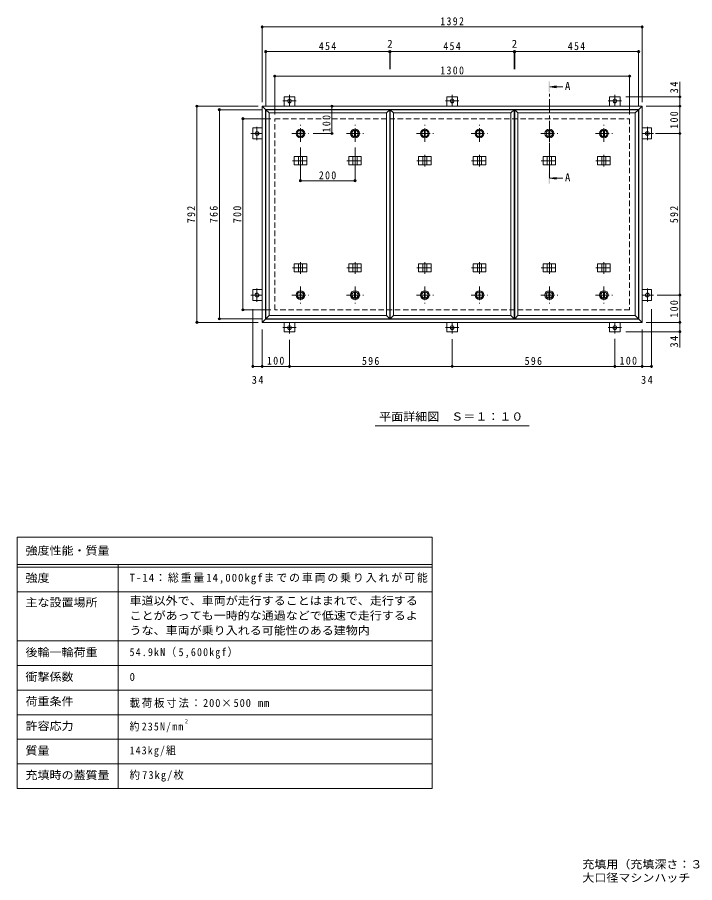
# Model space of a CAD drawing. Units: millimetres at full size, sheet at 1:10. Extents: x -2570 to 2371, y -1962 to 1208.
# Drawn here: x -2570 to -88, y -1962 to 1208 of the extents above; entities that cross this region are included whole.
import ezdxf
from ezdxf.enums import TextEntityAlignment as Align

# ---------------------------------------------------------------- set-up
doc = ezdxf.new("R2010")
doc.units = ezdxf.units.MM
doc.header["$LTSCALE"] = 10
doc.header["$PDMODE"] = 32
doc.header["$PDSIZE"] = 8
doc.linetypes.add('CHAIN1', pattern=[8, 5, -1, 1, -1])
doc.linetypes.add('DASHED2', pattern=[3, 2, -1])
for name, color, linetype, lineweight in [('0-1_躯体', 2, 'DASHED2', 9), ('0-2_仕上', 4, 'Continuous', 9), ('0-3_建具', 4, 'Continuous', 9), ('0-5_寸法', 4, 'Continuous', 9), ('0-C', 2, 'Continuous', 9), ('0-E', 3, 'Continuous', 9), ('0-F', 7, 'Continuous', 9), ('F-5_F-5ﾚｲﾔ', 7, 'Continuous', 9), ('F-F_F-Fﾚｲﾔ', 2, 'Continuous', 9)]:
    doc.layers.add(name, color=color, linetype=linetype, lineweight=lineweight)
doc.styles.add('ＭＳ ゴシック', font='')
doc.styles.get('ＭＳ ゴシック').set_extended_font_data('MS Gothic')

msp = doc.modelspace()

# ---------------------------------------------------------------- linework, layer by layer
at = {"layer": '0-1_躯体'}
for p, q in [((-1626.82, 836.56), (-326.82, 836.56)), ((-1626.82, 136.56), (-1626.82, 836.56)), ((-326.82, 836.56), (-326.82, 136.56)), ((-326.82, 136.56), (-1626.82, 136.56))]:
    msp.add_line(p, q, dxfattribs=at)
at = {"layer": '0-2_仕上'}
for p, q in [((-1659.82, 103.56), (-1659.82, 869.56)), ((-1647.82, 115.56), (-1647.82, 857.56)), ((-1217.82, 115.56), (-1217.82, 857.56)), ((-1205.82, 103.56), (-1205.82, 869.56)), ((-1203.82, 103.56), (-1203.82, 869.56)), ((-1191.82, 115.56), (-1191.82, 857.56)), ((-761.82, 115.56), (-761.82, 857.56)), ((-749.82, 103.56), (-749.82, 869.56)), ((-747.82, 103.56), (-747.82, 869.56)), ((-735.82, 115.56), (-735.82, 857.56)), ((-305.82, 115.56), (-305.82, 857.56)), ((-293.82, 103.56), (-293.82, 869.56))]:
    msp.add_line(p, q, dxfattribs=at)
for points in [[(-1647.82, 857.56), (-1659.82, 869.56), (-1205.82, 869.56)], [(-1647.82, 857.56), (-1217.82, 857.56), (-1205.82, 869.56)], [(-1191.82, 857.56), (-1203.82, 869.56), (-749.82, 869.56)], [(-1191.82, 857.56), (-761.82, 857.56), (-749.82, 869.56)], [(-735.82, 857.56), (-747.82, 869.56), (-293.82, 869.56)], [(-735.82, 857.56), (-305.82, 857.56), (-293.82, 869.56)], [(-1647.82, 115.56), (-1659.82, 103.56), (-1205.82, 103.56)], [(-1647.82, 115.56), (-1217.82, 115.56), (-1205.82, 103.56)], [(-1191.82, 115.56), (-1203.82, 103.56), (-749.82, 103.56)], [(-1191.82, 115.56), (-761.82, 115.56), (-749.82, 103.56)], [(-735.82, 115.56), (-747.82, 103.56), (-293.82, 103.56)], [(-735.82, 115.56), (-305.82, 115.56), (-293.82, 103.56)]]:
    msp.add_lwpolyline(points, dxfattribs=at)
at = {"layer": '0-3_建具', "color": 2}
for p, q in [((-1672.82, 882.56), (-1660.82, 870.56)), ((-1672.82, 882.56), (-280.82, 882.56)), ((-1672.82, 90.56), (-1672.82, 882.56)), ((-1660.82, 870.56), (-292.82, 870.56)), ((-1660.82, 102.56), (-1660.82, 870.56)), ((-292.82, 870.56), (-280.82, 882.56)), ((-292.82, 102.56), (-292.82, 870.56)), ((-280.82, 882.56), (-280.82, 90.56)), ((-1660.82, 102.56), (-1672.82, 90.56)), ((-292.82, 102.56), (-1660.82, 102.56)), ((-292.82, 102.56), (-280.82, 90.56)), ((-280.82, 90.56), (-1672.82, 90.56))]:
    msp.add_line(p, q, dxfattribs=at)
at = {"layer": '0-3_建具'}
for p, q in [((-1555.91, 697.56), (-1555.91, 667.56)), ((-1555.91, 697.56), (-1509.73, 697.56)), ((-1540.32, 697.56), (-1540.32, 667.56)), ((-1525.32, 697.56), (-1525.32, 667.56)), ((-1509.73, 697.56), (-1509.73, 667.56)), ((-1355.91, 697.56), (-1355.91, 667.56)), ((-1355.91, 697.56), (-1309.73, 697.56)), ((-1340.32, 697.56), (-1340.32, 667.56)), ((-1325.32, 697.56), (-1325.32, 667.56)), ((-1309.73, 697.56), (-1309.73, 667.56)), ((-1099.91, 697.56), (-1099.91, 667.56)), ((-1099.91, 697.56), (-1053.73, 697.56)), ((-1084.32, 697.56), (-1084.32, 667.56)), ((-1069.32, 697.56), (-1069.32, 667.56)), ((-1053.73, 697.56), (-1053.73, 667.56)), ((-899.91, 697.56), (-899.91, 667.56)), ((-899.91, 697.56), (-853.73, 697.56)), ((-884.32, 697.56), (-884.32, 667.56)), ((-869.32, 697.56), (-869.32, 667.56)), ((-853.73, 697.56), (-853.73, 667.56)), ((-643.91, 697.56), (-643.91, 667.56)), ((-643.91, 697.56), (-597.73, 697.56)), ((-628.32, 697.56), (-628.32, 667.56)), ((-613.32, 697.56), (-613.32, 667.56)), ((-597.73, 697.56), (-597.73, 667.56)), ((-443.91, 697.56), (-443.91, 667.56)), ((-443.91, 697.56), (-397.73, 697.56)), ((-428.32, 697.56), (-428.32, 667.56)), ((-413.32, 697.56), (-413.32, 667.56)), ((-397.73, 697.56), (-397.73, 667.56)), ((-1555.91, 667.56), (-1509.73, 667.56)), ((-1355.91, 667.56), (-1309.73, 667.56)), ((-1099.91, 667.56), (-1053.73, 667.56)), ((-899.91, 667.56), (-853.73, 667.56)), ((-643.91, 667.56), (-597.73, 667.56)), ((-443.91, 667.56), (-397.73, 667.56)), ((-1555.91, 275.56), (-1555.91, 305.56)), ((-1555.91, 305.56), (-1509.73, 305.56)), ((-1540.32, 275.56), (-1540.32, 305.56)), ((-1525.32, 275.56), (-1525.32, 305.56)), ((-1509.73, 275.56), (-1509.73, 305.56)), ((-1355.91, 275.56), (-1355.91, 305.56)), ((-1355.91, 305.56), (-1309.73, 305.56)), ((-1340.32, 275.56), (-1340.32, 305.56)), ((-1325.32, 275.56), (-1325.32, 305.56)), ((-1309.73, 275.56), (-1309.73, 305.56)), ((-1099.91, 275.56), (-1099.91, 305.56)), ((-1099.91, 305.56), (-1053.73, 305.56)), ((-1084.32, 275.56), (-1084.32, 305.56)), ((-1069.32, 275.56), (-1069.32, 305.56)), ((-1053.73, 275.56), (-1053.73, 305.56)), ((-899.91, 275.56), (-899.91, 305.56)), ((-899.91, 305.56), (-853.73, 305.56)), ((-884.32, 275.56), (-884.32, 305.56)), ((-869.32, 275.56), (-869.32, 305.56)), ((-853.73, 275.56), (-853.73, 305.56)), ((-643.91, 275.56), (-643.91, 305.56)), ((-643.91, 305.56), (-597.73, 305.56)), ((-628.32, 275.56), (-628.32, 305.56)), ((-613.32, 275.56), (-613.32, 305.56)), ((-597.73, 275.56), (-597.73, 305.56)), ((-443.91, 275.56), (-443.91, 305.56)), ((-443.91, 305.56), (-397.73, 305.56)), ((-428.32, 275.56), (-428.32, 305.56)), ((-413.32, 275.56), (-413.32, 305.56)), ((-397.73, 275.56), (-397.73, 305.56)), ((-1555.91, 275.56), (-1509.73, 275.56)), ((-1355.91, 275.56), (-1309.73, 275.56)), ((-1099.91, 275.56), (-1053.73, 275.56)), ((-899.91, 275.56), (-853.73, 275.56)), ((-643.91, 275.56), (-597.73, 275.56)), ((-443.91, 275.56), (-397.73, 275.56))]:
    msp.add_line(p, q, dxfattribs=at)
at = {"layer": '0-3_建具', "linetype": 'CHAIN1'}
for p, q in [((-1532.82, 704.67), (-1532.82, 661.44)), ((-1332.82, 704.67), (-1332.82, 661.44)), ((-1076.82, 704.67), (-1076.82, 661.44)), ((-876.82, 704.67), (-876.82, 661.44)), ((-620.82, 704.67), (-620.82, 661.44)), ((-420.82, 704.67), (-420.82, 661.44)), ((-1562.23, 682.56), (-1503.41, 682.56)), ((-1362.23, 682.56), (-1303.41, 682.56)), ((-1106.23, 682.56), (-1047.41, 682.56)), ((-906.23, 682.56), (-847.41, 682.56)), ((-650.23, 682.56), (-591.41, 682.56)), ((-450.23, 682.56), (-391.41, 682.56)), ((-1562.23, 290.56), (-1503.41, 290.56)), ((-1532.82, 268.44), (-1532.82, 311.68)), ((-1362.23, 290.56), (-1303.41, 290.56)), ((-1332.82, 268.44), (-1332.82, 311.68)), ((-1106.23, 290.56), (-1047.41, 290.56)), ((-1076.82, 268.44), (-1076.82, 311.68)), ((-906.23, 290.56), (-847.41, 290.56)), ((-876.82, 268.44), (-876.82, 311.68)), ((-650.23, 290.56), (-591.41, 290.56)), ((-620.82, 268.44), (-620.82, 311.68)), ((-450.23, 290.56), (-391.41, 290.56)), ((-420.82, 268.44), (-420.82, 311.68))]:
    msp.add_line(p, q, dxfattribs=at)
at = {"layer": '0-5_寸法'}
for p, q in [((-618.82, 953.37), (-594.03, 956.64)), ((-618.82, 953.37), (-594.03, 950.11)), ((-618.82, 953.37), (-571.35, 953.37)), ((-618.82, 618.25), (-594.03, 621.51)), ((-618.82, 618.25), (-594.03, 614.99)), ((-618.82, 618.25), (-571.35, 618.25))]:
    msp.add_line(p, q, dxfattribs=at)
at = {"layer": '0-5_寸法', "linetype": 'CHAIN1'}
msp.add_line((-620.82, 618.25), (-620.82, 933.37), dxfattribs=at)
at = {"layer": '0-5_寸法', "color": 7}
msp.add_line((-1259.35, -288.06), (-694.29, -288.06), dxfattribs=at)
at = {"layer": '0-5_寸法'}
for points in [[(-618.82, 973.37), (-622.82, 973.37), (-618.82, 933.37), (-622.82, 933.37)], [(-618.82, 598.25), (-622.82, 598.25), (-618.82, 638.25), (-622.82, 638.25)]]:
    msp.add_solid(points, dxfattribs=at)
at = {"layer": '0-C'}
for p, q in [((-1534.32, 793.96), (-1534.32, 771.16)), ((-1531.32, 793.96), (-1531.32, 771.16)), ((-1334.32, 793.96), (-1334.32, 771.16)), ((-1331.32, 793.96), (-1331.32, 771.16)), ((-1078.32, 793.96), (-1078.32, 771.16)), ((-1075.32, 793.96), (-1075.32, 771.16)), ((-878.32, 793.96), (-878.32, 771.16)), ((-875.32, 793.96), (-875.32, 771.16)), ((-622.32, 793.96), (-622.32, 771.16)), ((-619.32, 793.96), (-619.32, 771.16)), ((-422.32, 793.96), (-422.32, 771.16)), ((-419.32, 793.96), (-419.32, 771.16)), ((-1534.32, 179.15), (-1534.32, 201.96)), ((-1531.32, 179.15), (-1531.32, 201.96)), ((-1334.32, 179.15), (-1334.32, 201.96)), ((-1331.32, 179.15), (-1331.32, 201.96)), ((-1078.32, 179.15), (-1078.32, 201.96)), ((-1075.32, 179.15), (-1075.32, 201.96)), ((-878.32, 179.15), (-878.32, 201.96)), ((-875.32, 179.15), (-875.32, 201.96)), ((-622.32, 179.15), (-622.32, 201.96)), ((-619.32, 179.15), (-619.32, 201.96)), ((-422.32, 179.15), (-422.32, 201.96)), ((-419.32, 179.15), (-419.32, 201.96))]:
    msp.add_line(p, q, dxfattribs=at)
at = {"layer": '0-C', "linetype": 'CHAIN1'}
for p, q in [((-1532.82, 751.56), (-1532.82, 813.56)), ((-1332.82, 751.56), (-1332.82, 813.56)), ((-1076.82, 751.56), (-1076.82, 813.56)), ((-876.82, 751.56), (-876.82, 813.56)), ((-620.82, 751.56), (-620.82, 813.56)), ((-420.82, 751.56), (-420.82, 813.56)), ((-1563.82, 782.56), (-1501.82, 782.56)), ((-1363.82, 782.56), (-1301.82, 782.56)), ((-1107.82, 782.56), (-1045.82, 782.56)), ((-907.82, 782.56), (-845.82, 782.56)), ((-651.82, 782.56), (-589.82, 782.56)), ((-451.82, 782.56), (-389.82, 782.56)), ((-1563.82, 190.56), (-1501.82, 190.56)), ((-1532.82, 221.56), (-1532.82, 159.56)), ((-1363.82, 190.56), (-1301.82, 190.56)), ((-1332.82, 221.56), (-1332.82, 159.56)), ((-1107.82, 190.56), (-1045.82, 190.56)), ((-1076.82, 221.56), (-1076.82, 159.56)), ((-907.82, 190.56), (-845.82, 190.56)), ((-876.82, 221.56), (-876.82, 159.56)), ((-651.82, 190.56), (-589.82, 190.56)), ((-620.82, 221.56), (-620.82, 159.56)), ((-451.82, 190.56), (-389.82, 190.56)), ((-420.82, 221.56), (-420.82, 159.56))]:
    msp.add_line(p, q, dxfattribs=at)
at = {"layer": '0-C'}
for centre, radius in [((-1532.82, 782.56), 16), ((-1532.82, 782.56), 12), ((-1532.82, 782.56), 11.5), ((-1332.82, 782.56), 16), ((-1332.82, 782.56), 12), ((-1332.82, 782.56), 11.5), ((-1076.82, 782.56), 16), ((-1076.82, 782.56), 12), ((-1076.82, 782.56), 11.5), ((-876.82, 782.56), 16), ((-876.82, 782.56), 12), ((-876.82, 782.56), 11.5), ((-620.82, 782.56), 16), ((-620.82, 782.56), 12), ((-620.82, 782.56), 11.5), ((-420.82, 782.56), 16), ((-420.82, 782.56), 12), ((-420.82, 782.56), 11.5), ((-1532.82, 190.56), 16), ((-1532.82, 190.56), 12), ((-1532.82, 190.56), 11.5), ((-1332.82, 190.56), 16), ((-1332.82, 190.56), 12), ((-1332.82, 190.56), 11.5), ((-1076.82, 190.56), 16), ((-1076.82, 190.56), 12), ((-1076.82, 190.56), 11.5), ((-876.82, 190.56), 16), ((-876.82, 190.56), 12), ((-876.82, 190.56), 11.5), ((-620.82, 190.56), 16), ((-620.82, 190.56), 12), ((-620.82, 190.56), 11.5), ((-420.82, 190.56), 16), ((-420.82, 190.56), 12), ((-420.82, 190.56), 11.5)]:
    msp.add_circle(centre, radius, dxfattribs=at)
at = {"layer": '0-E', "linetype": 'CHAIN1'}
for p, q in [((-1572.82, 923.73), (-1572.82, 882.56)), ((-976.82, 923.73), (-976.82, 882.56)), ((-380.82, 923.73), (-380.82, 882.56)), ((-1548.44, 901.76), (-1597.2, 901.76)), ((-952.44, 901.76), (-1001.2, 901.76)), ((-356.44, 901.76), (-405.2, 901.76)), ((-1692.02, 806.93), (-1692.02, 758.18)), ((-261.62, 758.18), (-261.62, 806.93)), ((-1713.99, 782.56), (-1672.82, 782.56)), ((-239.65, 782.56), (-280.82, 782.56)), ((-1713.99, 190.56), (-1672.82, 190.56)), ((-1692.02, 214.93), (-1692.02, 166.18)), ((-239.65, 190.56), (-280.82, 190.56)), ((-261.62, 166.18), (-261.62, 214.93)), ((-1597.2, 71.36), (-1548.44, 71.36)), ((-1572.82, 49.38), (-1572.82, 90.56)), ((-1001.2, 71.36), (-952.44, 71.36)), ((-976.82, 49.38), (-976.82, 90.56)), ((-405.2, 71.36), (-356.44, 71.36)), ((-380.82, 49.38), (-380.82, 90.56))]:
    msp.add_line(p, q, dxfattribs=at)
at = {"layer": '0-E'}
for p, q in [((-1592.82, 916.76), (-1552.82, 916.76)), ((-1592.82, 916.76), (-1592.82, 882.56)), ((-1552.82, 916.76), (-1552.82, 882.56)), ((-996.82, 916.76), (-956.82, 916.76)), ((-996.82, 916.76), (-996.82, 882.56)), ((-956.82, 916.76), (-956.82, 882.56)), ((-400.82, 916.76), (-360.82, 916.76)), ((-400.82, 916.76), (-400.82, 882.56)), ((-360.82, 916.76), (-360.82, 882.56)), ((-1707.02, 762.56), (-1707.02, 802.56)), ((-1707.02, 802.56), (-1672.82, 802.56)), ((-246.62, 802.56), (-280.82, 802.56)), ((-246.62, 802.56), (-246.62, 762.56)), ((-1707.02, 762.56), (-1672.82, 762.56)), ((-246.62, 762.56), (-280.82, 762.56)), ((-1707.02, 170.56), (-1707.02, 210.56)), ((-1707.02, 210.56), (-1672.82, 210.56)), ((-246.62, 210.56), (-280.82, 210.56)), ((-246.62, 210.56), (-246.62, 170.56)), ((-1707.02, 170.56), (-1672.82, 170.56)), ((-246.62, 170.56), (-280.82, 170.56)), ((-1592.82, 56.36), (-1592.82, 90.56)), ((-1552.82, 56.36), (-1552.82, 90.56)), ((-996.82, 56.36), (-996.82, 90.56)), ((-956.82, 56.36), (-956.82, 90.56)), ((-400.82, 56.36), (-400.82, 90.56)), ((-360.82, 56.36), (-360.82, 90.56)), ((-1552.82, 56.36), (-1592.82, 56.36)), ((-956.82, 56.36), (-996.82, 56.36)), ((-360.82, 56.36), (-400.82, 56.36))]:
    msp.add_line(p, q, dxfattribs=at)
for centre in [(-1572.82, 901.76), (-976.82, 901.76), (-380.82, 901.76), (-1692.02, 782.56), (-261.62, 782.56), (-1692.02, 190.56), (-261.62, 190.56), (-1572.82, 71.36), (-976.82, 71.36), (-380.82, 71.36)]:
    msp.add_circle(centre, 7, dxfattribs=at)
at = {"layer": '0-F'}
for p, q in [((-1672.82, 897.56), (-1672.82, 1177.56)), ((-280.82, 897.56), (-280.82, 1177.56)), ((-1672.82, 1172.56), (-280.82, 1172.56)), ((-1659.82, 884.56), (-1659.82, 1087.56)), ((-1659.82, 1082.56), (-1205.82, 1082.56)), ((-1205.82, 1085.56), (-1205.82, 1017.84)), ((-1205.82, 1082.56), (-1203.82, 1082.56)), ((-1203.82, 1085.56), (-1203.82, 1017.84)), ((-1203.82, 1082.56), (-749.82, 1082.56)), ((-749.82, 1085.56), (-749.82, 1017.84)), ((-749.82, 1082.56), (-747.82, 1082.56)), ((-747.82, 1085.56), (-747.82, 1017.84)), ((-747.82, 1082.56), (-293.82, 1082.56)), ((-293.82, 884.56), (-293.82, 1087.56)), ((-1626.82, 851.56), (-1626.82, 997.56)), ((-1626.82, 992.56), (-326.82, 992.56)), ((-326.82, 851.56), (-326.82, 997.56)), ((-142.73, 916.76), (-142.73, 971.94)), ((-137.73, 916.76), (-340.82, 916.76)), ((-142.73, 882.56), (-142.73, 916.76)), ((-1687.82, 882.56), (-1917.08, 882.56)), ((-1912.08, 90.56), (-1912.08, 882.56)), ((-1674.82, 869.56), (-1834.61, 869.56)), ((-1829.61, 103.56), (-1829.61, 869.56)), ((-1417.47, 882.56), (-1417.47, 782.56)), ((-265.82, 882.56), (-137.73, 882.56)), ((-142.73, 782.56), (-142.73, 882.56)), ((-1641.82, 836.56), (-1748.44, 836.56)), ((-1743.44, 136.56), (-1743.44, 836.56)), ((-1414.47, 782.56), (-1486.64, 782.56)), ((-231.89, 782.56), (-137.73, 782.56)), ((-142.73, 190.56), (-142.73, 782.56)), ((-1532.82, 606.26), (-1532.82, 731.56)), ((-1332.82, 606.26), (-1332.82, 731.56)), ((-1532.82, 609.26), (-1332.82, 609.26)), ((-225.3, 190.56), (-137.73, 190.56)), ((-142.73, 90.56), (-142.73, 190.56)), ((-1641.82, 136.56), (-1748.44, 136.56)), ((-1707.02, -75.81), (-1707.02, 139.35)), ((-246.62, -75.81), (-246.62, 139.35)), ((-1674.82, 103.56), (-1834.61, 103.56)), ((-1687.82, 90.56), (-1917.08, 90.56)), ((-1672.82, 64.35), (-1672.82, -75.81)), ((-280.82, 64.35), (-280.82, -75.81)), ((-265.82, 90.56), (-137.73, 90.56)), ((-142.73, 90.56), (-142.73, 56.36)), ((-137.73, 56.36), (-340.82, 56.36)), ((-142.73, 56.36), (-142.73, -1.6)), ((-1572.82, 27.05), (-1572.82, -75.81)), ((-976.82, -73.81), (-976.82, 29.38)), ((-380.82, 30.42), (-380.82, -75.81)), ((-1707.02, -70.81), (-1672.82, -70.81)), ((-1672.82, -70.81), (-1572.82, -70.81)), ((-1572.82, -70.81), (-976.82, -70.81)), ((-976.82, -70.81), (-380.82, -70.81)), ((-380.82, -70.81), (-280.82, -70.81)), ((-280.82, -70.81), (-246.62, -70.81))]:
    msp.add_line(p, q, dxfattribs=at)
for p in [(-1672.82, 1172.56), (-280.82, 1172.56), (-1659.82, 1082.56), (-1205.82, 1082.56), (-1203.82, 1082.56), (-749.82, 1082.56), (-747.82, 1082.56), (-293.82, 1082.56), (-1626.82, 992.56), (-326.82, 992.56), (-142.73, 916.76), (-1912.08, 882.56), (-1829.61, 869.56), (-1417.47, 882.56), (-142.73, 882.56), (-1743.44, 836.56), (-1417.47, 782.56), (-142.73, 782.56), (-1532.82, 609.26), (-1332.82, 609.26), (-142.73, 190.56), (-1743.44, 136.56), (-1829.61, 103.56), (-1912.08, 90.56), (-142.73, 90.56), (-142.73, 56.36), (-1707.02, -70.81), (-1672.82, -70.81), (-1572.82, -70.81), (-976.82, -70.81), (-380.82, -70.81), (-280.82, -70.81), (-246.62, -70.81)]:
    msp.add_point(p, dxfattribs=at)
at = {"layer": 'F-5_F-5ﾚｲﾔ'}
for p, q in [((-1050.11, -696.68), (-1050.11, -1616.68)), ((-2570.11, -896.68), (-1050.11, -896.68)), ((-2570.11, -1076.68), (-1050.11, -1076.68))]:
    msp.add_line(p, q, dxfattribs=at)
at = {"layer": 'F-F_F-Fﾚｲﾔ', "color": 7}
for p, q in [((-2570.11, -696.68), (-1050.11, -696.68)), ((-2570.11, -696.68), (-2570.11, -1616.68)), ((-2570.11, -796.68), (-1050.11, -796.68)), ((-2570.11, -806.68), (-1050.11, -806.68)), ((-2200.11, -796.68), (-2200.11, -1616.68)), ((-2570.11, -896.68), (-1050.11, -896.68)), ((-2570.11, -1076.68), (-1050.11, -1076.68)), ((-2570.11, -1166.68), (-1050.11, -1166.68)), ((-2570.11, -1256.68), (-1050.11, -1256.68)), ((-1050.11, -1346.68), (-2570.11, -1346.68)), ((-1050.11, -1436.68), (-2570.11, -1436.68)), ((-1050.11, -1526.68), (-2570.11, -1526.68)), ((-1050.11, -1616.68), (-2570.11, -1616.68))]:
    msp.add_line(p, q, dxfattribs=at)

# ---------------------------------------------------------------- texts
at = {"layer": '0-5_寸法', "color": 2, "style": 'ＭＳ ゴシック'}
for p in [(-563.79, 932.98), (-563.79, 597.85)]:
    msp.add_text('A', height=29.33, dxfattribs=at).set_placement(p, align=Align.BOTTOM_LEFT)
at = {"layer": '0-5_寸法', "color": 2, "style": 'ＭＳ ゴシック', "width": 1.1}
msp.add_text('平面詳細図\u3000Ｓ＝１：１０', height=29.33, dxfattribs=at).set_placement((-1244.32, -278.26), align=Align.BOTTOM_LEFT)
at = {"layer": '0-F', "color": 2, "style": 'ＭＳ ゴシック'}
for p in [(-1214.82, 1087.56), (-758.82, 1087.56)]:
    msp.add_text('2', height=29.33, dxfattribs=at).set_placement(p, align=Align.BOTTOM_LEFT)
at = {"layer": '0-F', "color": 2, "char_height": 29.33, "attachment_point": 7, "style": 'ＭＳ ゴシック'}
for s, insert in [('\\T1.28;\\W0.9;1392', (-1020.57, 1178.56)), ('\\T1.27;\\W0.9;454', (-1465.32, 1087.56)), ('\\T1.27;\\W0.9;454', (-1009.32, 1087.56)), ('\\T1.27;\\W0.9;454', (-553.32, 1087.56)), ('\\T1.28;\\W0.9;1300', (-1020.57, 998.56)), ('\\T1.27;\\W0.9;200', (-1465.32, 614.26)), ('\\T1.27;\\W0.9;100', (-1655.32, -64.81)), ('\\T1.27;\\W0.9;596', (-1307.32, -65.81)), ('\\T1.27;\\W0.9;596', (-711.32, -65.81)), ('\\T1.27;\\W0.9;100', (-363.32, -64.81)), ('\\T1.27;\\W0.95;34', (-1711.17, -135.03)), ('\\T1.27;\\W0.95;34', (-284.97, -135.03))]:
    msp.add_mtext(s, dxfattribs=dict(at, insert=insert))
at = {"layer": '0-F', "color": 2, "char_height": 29.33, "attachment_point": 7, "rotation": 90, "style": 'ＭＳ ゴシック'}
for s, insert in [('\\T1.27;\\W0.95;34', (-148.73, 929.44)), ('\\T1.27;\\W0.9;100', (-148.73, 800.06)), ('\\T1.27;\\W0.9;100', (-1422.47, 786.57)), ('\\T1.27;\\W0.9;792', (-1918.08, 454.06)), ('\\T1.27;\\W0.9;766', (-1835.61, 454.06)), ('\\T1.27;\\W0.9;700', (-1749.44, 454.06)), ('\\T1.27;\\W0.9;592', (-148.73, 454.06)), ('\\T1.27;\\W0.9;100', (-148.73, 108.06)), ('\\T1.27;\\W0.95;34', (-148.73, -1.6))]:
    msp.add_mtext(s, dxfattribs=dict(at, insert=insert))
at = {"layer": 'F-5_F-5ﾚｲﾔ', "color": 6, "style": 'ＭＳ ゴシック'}
msp.add_text('2', height=14.66, dxfattribs=at).set_placement((-1956.05, -1382.45), align=Align.BOTTOM_LEFT)
at = {"layer": 'F-5_F-5ﾚｲﾔ', "color": 2, "style": 'ＭＳ ゴシック', "width": 1.1}
for s, p in [('充填用（充填深さ：３０ｍｍ）\u3000屋内用\u3000一般形\u3000スチール製\u3000ステンレス目地', (-500.11, -1918.5)), ('大口径マシンハッチ\u3000Ｓ－１４Ｅ－７００×１３００', (-500.11, -1967.71))]:
    msp.add_text(s, height=29.33, dxfattribs=at).set_placement(p, align=Align.BOTTOM_LEFT)
at = {"layer": 'F-F_F-Fﾚｲﾔ', "style": 'ＭＳ ゴシック', "width": 1.1}
for s, p in [('強度性能・質量', (-2540.11, -769.24)), ('強度', (-2540.11, -869.18)), ('主な設置場所', (-2540.11, -959.18)), ('車道以外で、車両が走行することはまれで、走行する', (-2158.77, -952.75)), ('ことがあっても一時的な通過などで低速で走行するよ', (-2158.77, -1007.23)), ('うな、車両が乗り入れる可能性のある建物内', (-2158.77, -1061.71)), ('後輪一輪荷重', (-2540.11, -1141.68)), ('衝撃係数', (-2540.11, -1231.68)), ('荷重条件', (-2540.11, -1321.68)), ('許容応力', (-2540.11, -1411.68)), ('質量', (-2540.11, -1501.68)), ('充填時の蓋質量', (-2540.11, -1591.68))]:
    msp.add_text(s, height=29.33, dxfattribs=at).set_placement(p, align=Align.BOTTOM_LEFT)
at = {"layer": 'F-F_F-Fﾚｲﾔ', "style": 'ＭＳ ゴシック'}
msp.add_text('0', height=29.33, dxfattribs=at).set_placement((-2158.77, -1231.68), align=Align.BOTTOM_LEFT)
at = {"layer": 'F-F_F-Fﾚｲﾔ', "char_height": 29.33, "attachment_point": 7, "style": 'ＭＳ ゴシック'}
for s, insert in [('\\T1.17;T-14：総重量14,000kgfまでの車両の乗り入れが可能', (-2158.77, -869.18)), ('\\T1.25;\\W0.9;54.9kN（5,600kgf）', (-2158.77, -1141.68)), ('\\T1.18;\\W0.95;載荷板寸法：200×500\\~mm', (-2158.77, -1321.68)), ('\\T1.24;\\W0.9;約235N/mm', (-2158.77, -1411.68)), ('\\T1.24;\\W0.9;143kg/組', (-2158.77, -1501.68)), ('\\T1.21;\\W0.95;約73kg/枚', (-2158.77, -1591.68))]:
    msp.add_mtext(s, dxfattribs=dict(at, insert=insert))

doc.saveas('drawing.dxf')
